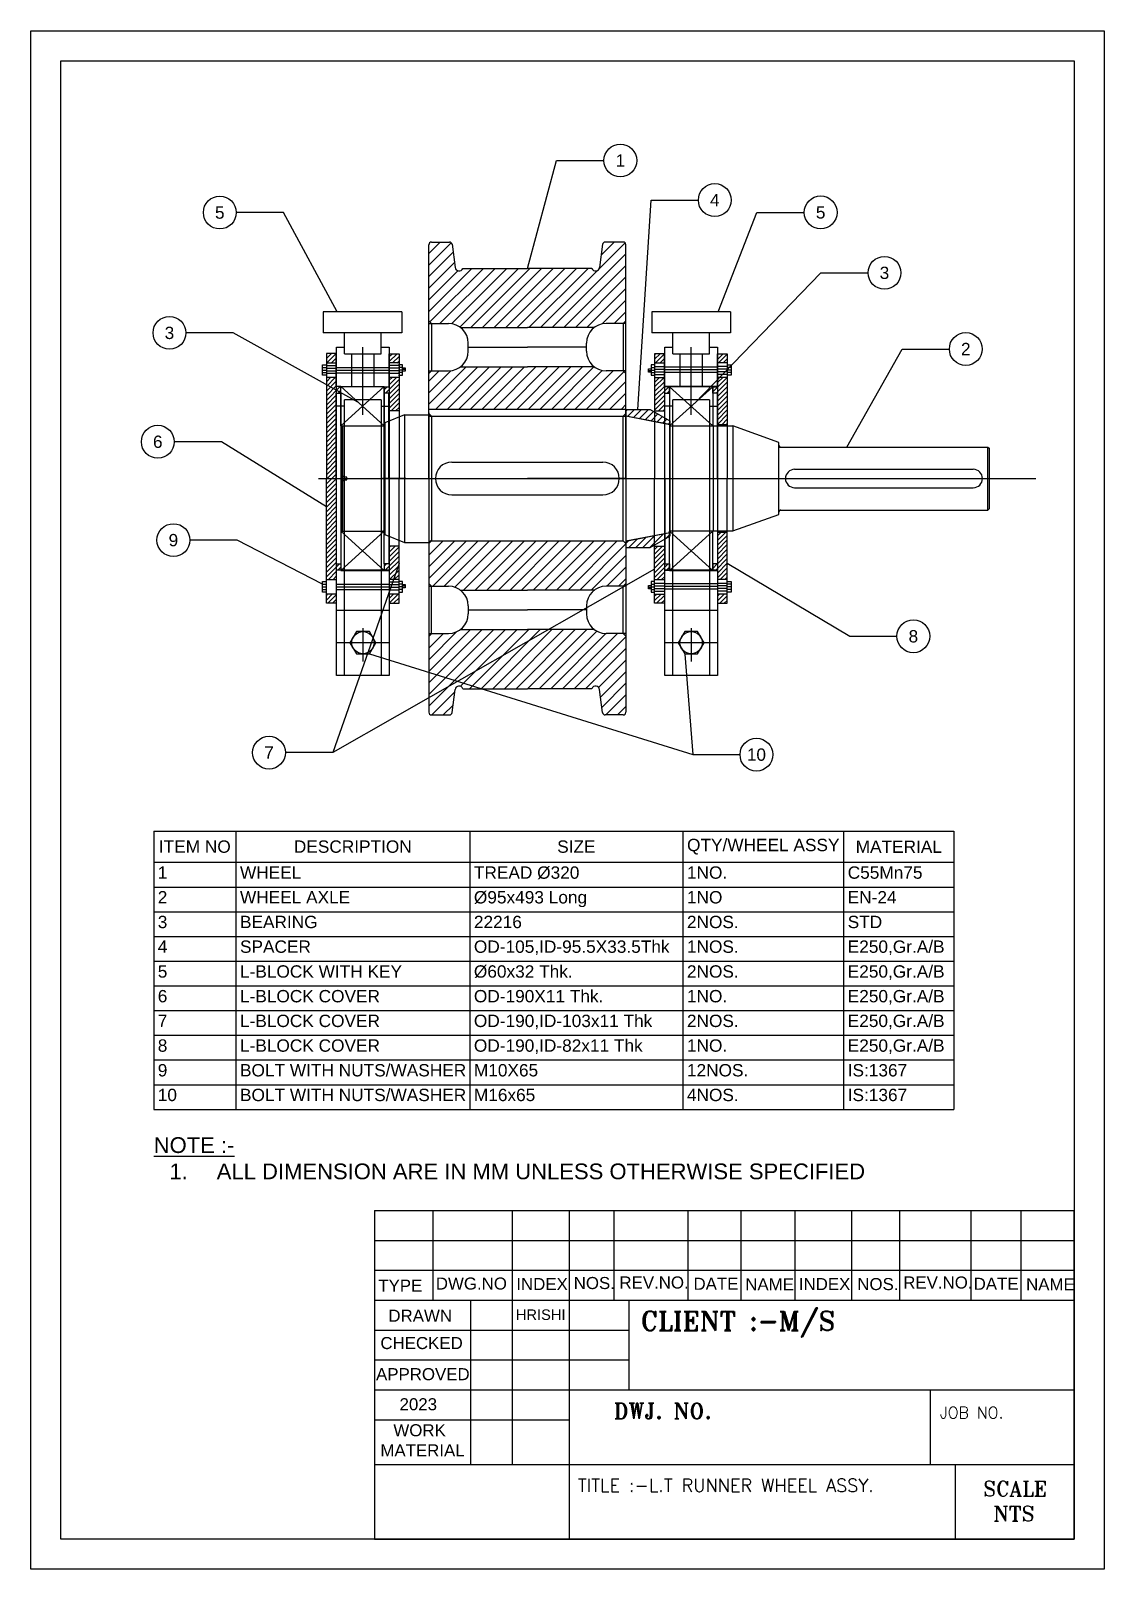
# Model space of a CAD drawing. Header units: millimetres. Extents: x 3238 to 4056, y 1170 to 2341.
import ezdxf
from ezdxf import colors
from ezdxf.entities.mleader import LeaderData, LeaderLine
from ezdxf.enums import TextEntityAlignment as Align
from ezdxf.math import Vec2, Vec3

# ---------------------------------------------------------------- set-up
doc = ezdxf.new("R2010")
doc.units = ezdxf.units.MM
doc.linetypes.add('CENTER', pattern=[2, 1.25, -0.25, 0.25, -0.25])
doc.linetypes.add('HIDDEN', pattern=[0.375, 0.25, -0.125])
doc.layers.add('center', color=7, linetype='CENTER')
doc.layers.add('hidden', color=7, linetype='HIDDEN')
doc.styles.get("Standard").update_dxf_attribs({"font": 'arial.ttf'})
pattern_1 = [(45, (1014.737, 2490.9414), (-4.419417, 4.419417), [])]

# ---------------------------------------------------------------- blocks, each defined once
blk = doc.blocks.new('_TagCircle - Imperial')
at = {"color": 0, "linetype": 'ByBlock', "lineweight": -2, "transparency": 16777216}
blk.add_circle((0, 0), 0.125, dxfattribs=at)
at = {"color": 0, "transparency": 16777216}
blk.add_attdef('TAGNUMBER', text='', height=0.09375, dxfattribs=at).set_placement((0, -0.046875), align=Align.CENTER)
blk = doc.blocks.new('*T5')
at = {"color": 0, "linetype": 'ByBlock', "lineweight": -2, "transparency": 16777216}
for p, q in [((0, 0), (609.3, 0)), ((0, 0), (0, -211.8)), ((62.5, 0), (62.5, -211.8)), ((240.6, 0), (240.6, -211.8)), ((402.9, 0), (402.9, -211.8)), ((525.3, 0), (525.3, -211.8)), ((609.3, 0), (609.3, -211.8)), ((0, -23.7), (609.3, -23.7)), ((0, -42.5), (609.3, -42.5)), ((0, -61.3), (609.3, -61.3)), ((0, -80.1), (609.3, -80.1)), ((0, -98.9), (609.3, -98.9)), ((0, -117.7), (609.3, -117.7)), ((0, -136.5), (609.3, -136.5)), ((0, -155.4), (609.3, -155.4)), ((0, -174.2), (609.3, -174.2)), ((0, -193), (609.3, -193)), ((0, -211.8), (609.3, -211.8))]:
    blk.add_line(p, q, dxfattribs=at)
at = {"color": 0, "transparency": 16777216}
for s, insert, char_height, width, attachment_point in [('ITEM NO', (31.3, -11.8), 9.4, 56.257, 5), ('DESCRIPTION', (151.6, -11.8), 9.405, 171.841, 5), ('SIZE', (321.8, -11.8), 9.4, 155.97, 5), ('QTY/WHEEL ASSY', (464.1, -11.8), 9.405, 116.123, 5), ('MATERIAL', (567.3, -11.8), 9.4, 77.789, 5), ('1', (3.1, -26.8), 9.4, 56.257, 1), ('WHEEL', (65.7, -26.8), 9.4, 171.841, 1), ('TREAD %%C320', (243.8, -26.8), 9.405, 155.97, 1), ('1NO.', (406, -26.8), 9.4, 116.123, 1), ('C55Mn75', (528.4, -26.8), 9.4, 77.789, 1), ('2', (3.1, -45.6), 9.4, 56.257, 1), ('WHEEL AXLE', (65.7, -45.6), 9.4, 171.841, 1), ('%%C95x493 Long', (243.8, -45.6), 9.405, 155.97, 1), ('1NO', (406, -45.6), 9.4, 116.123, 1), ('EN-24', (528.4, -45.6), 9.4, 77.789, 1), ('3', (3.1, -64.4), 9.4, 56.257, 1), ('BEARING', (65.7, -64.4), 9.4, 171.841, 1), ('22216', (243.8, -64.4), 9.4, 155.97, 1), ('2NOS.', (406, -64.4), 9.4, 116.123, 1), ('STD', (528.4, -64.4), 9.4, 77.789, 1), ('4', (3.1, -83.2), 9.4, 56.257, 1), ('SPACER', (65.7, -83.2), 9.4, 171.841, 1), ('OD-105,ID-95.5X33.5Thk', (243.8, -83.2), 9.405, 155.97, 1), ('1NOS.', (406, -83.2), 9.4, 116.123, 1), ('E250,Gr.A/B', (528.4, -83.2), 9.405, 77.789, 1), ('5', (3.1, -102.1), 9.4, 56.257, 1), ('L-BLOCK WITH KEY', (65.7, -102.1), 9.405, 171.841, 1), ('%%C60x32 Thk.', (243.8, -102.1), 9.405, 155.97, 1), ('2NOS.', (406, -102.1), 9.4, 116.123, 1), ('E250,Gr.A/B', (528.4, -102.1), 9.405, 77.789, 1), ('6', (3.1, -120.9), 9.4, 56.257, 1), ('L-BLOCK COVER', (65.7, -120.9), 9.405, 171.841, 1), ('OD-190X11 Thk.', (243.8, -120.9), 9.405, 155.97, 1), ('1NO.', (406, -120.9), 9.4, 116.123, 1), ('E250,Gr.A/B', (528.4, -120.9), 9.405, 77.789, 1), ('7', (3.1, -139.7), 9.4, 56.257, 1), ('L-BLOCK COVER', (65.7, -139.7), 9.405, 171.841, 1), ('OD-190,ID-103x11 Thk', (243.8, -139.7), 9.405, 155.97, 1), ('2NOS.', (406, -139.7), 9.4, 116.123, 1), ('E250,Gr.A/B', (528.4, -139.7), 9.405, 77.789, 1), ('8', (3.1, -158.5), 9.4, 56.257, 1), ('L-BLOCK COVER', (65.7, -158.5), 9.405, 171.841, 1), ('OD-190,ID-82x11 Thk', (243.8, -158.5), 9.405, 155.97, 1), ('1NO.', (406, -158.5), 9.4, 116.123, 1), ('E250,Gr.A/B', (528.4, -158.5), 9.405, 77.789, 1), ('9', (3.1, -177.3), 9.4, 56.257, 1), ('BOLT WITH NUTS/WASHER', (65.7, -177.3), 9.405, 171.841, 1), ('M10X65', (243.8, -177.3), 9.4, 155.97, 1), ('12NOS.', (406, -177.3), 9.4, 116.123, 1), ('IS:1367', (528.4, -177.3), 9.4, 77.789, 1), ('10', (3.1, -196.1), 9.4, 56.257, 1), ('BOLT WITH NUTS/WASHER', (65.7, -196.1), 9.405, 171.841, 1), ('M16x65', (243.8, -196.1), 9.4, 155.97, 1), ('4NOS.', (406, -196.1), 9.4, 116.123, 1), ('IS:1367', (528.4, -196.1), 9.4, 77.789, 1)]:
    blk.add_mtext(s, dxfattribs=dict(at, insert=insert, char_height=char_height, width=width, attachment_point=attachment_point))

msp = doc.modelspace()

# ---------------------------------------------------------------- hatches: boundary and pattern name
at = {"transparency": 33554483}
h = msp.add_hatch(dxfattribs=at)
h.set_pattern_fill('ANSI31', color=256, scale=50)
h.set_pattern_definition(pattern_1)
h.paths.add_polyline_path([(3616.5, 2160.2), (3567.3, 2160.2, -0.789101), (3561.5, 2160.8), (3559.2, 2178.5, 0.376768), (3557.2, 2180.2), (3543.5, 2180.2, 0.414214), (3541.5, 2178.2), (3541.5, 2120.2), (3543.5, 2118.2), (3556.5, 2118.2, -0.162278), (3565.5, 2115.2), (3616.5, 2115.2)])
h.paths.add_polyline_path([(3691.5, 2178.2, 0.414214), (3689.5, 2180.2), (3675.7, 2180.2, 0.376768), (3673.7, 2178.5), (3671.4, 2160.8, -0.789101), (3665.6, 2160.2), (3616.5, 2160.2), (3616.5, 2115.2), (3667.5, 2115.2, -0.162278), (3676.5, 2118.2), (3689.5, 2118.2), (3691.5, 2120.2)])
h.paths.add_polyline_path([(3691.5, 2080.2), (3689.5, 2082.2), (3676.5, 2082.2, -0.162278), (3667.5, 2085.2), (3616.5, 2085.2), (3616.5, 2053.1), (3691.5, 2053.1)])
h.paths.add_polyline_path([(3616.5, 2085.2), (3565.5, 2085.2, -0.162278), (3556.5, 2082.2), (3543.5, 2082.2), (3541.5, 2080.2), (3541.5, 2053.1), (3616.5, 2053.1)])
h = msp.add_hatch()
h.set_pattern_fill('ANSI31', color=256, scale=20)
h.set_pattern_definition([(45, (397.2726, 835.4834), (-1.767767, 1.767767), [])])
h.paths.add_polyline_path([(3471, 2095.3), (3463.5, 2095.3), (3463.5, 2088.3), (3471, 2088.3)])
h.paths.add_polyline_path([(3471, 2065.3), (3474.5, 2065.3), (3474.5, 2070.2), (3471, 2070.2), (3471, 2077.3), (3463.5, 2077.3), (3463.5, 2000.3), (3471, 2000.3)])
h.paths.add_polyline_path([(3471, 2000.3), (3463.5, 2000.3), (3463.5, 1923.3), (3471, 1923.3), (3471, 1930.4), (3474.5, 1930.4), (3474.5, 1935.3), (3471, 1935.3)])
h.paths.add_polyline_path([(3471, 1912.3), (3463.5, 1912.3), (3463.5, 1905.3), (3471, 1905.3)])
h = msp.add_hatch()
h.set_pattern_fill('ANSI31', color=256, scale=20, angle=180)
h.set_pattern_definition([(225, (6712.0104, 3165.0554), (1.767767, -1.767767), [])])
h.paths.add_polyline_path([(3511.3, 1905.2), (3518.8, 1905.2), (3518.8, 1912.2), (3511.3, 1912.2)])
h.paths.add_polyline_path([(3511, 1935.2), (3507.5, 1935.2), (3507.5, 1930.3), (3511.3, 1930.3), (3511.3, 1923.2), (3518.8, 1923.2), (3518.8, 1948.7), (3511, 1948.7)])
h.paths.add_polyline_path([(3511, 2051.7), (3518.8, 2051.7), (3518.8, 2077.2), (3511.3, 2077.2), (3511.3, 2070.1), (3507.5, 2070.1), (3507.5, 2065.2), (3511, 2065.2)])
h.paths.add_polyline_path([(3518.8, 2088.2), (3518.8, 2095.2), (3511.3, 2095.2), (3511.3, 2088.2)])
h = msp.add_hatch()
h.set_pattern_fill('ANSI31', color=256, scale=20)
h.set_pattern_definition([(45, (520.207, 835.3834), (-1.767767, 1.767767), [])])
h.paths.add_polyline_path([(3720.9, 2095.2), (3713.4, 2095.2), (3713.4, 2088.2), (3720.9, 2088.2)])
h.paths.add_polyline_path([(3721.2, 2065.2), (3724.7, 2065.2), (3724.7, 2070.1), (3720.9, 2070.1), (3720.9, 2077.2), (3713.4, 2077.2), (3713.4, 2051.7), (3721.2, 2051.7)])
h.paths.add_polyline_path([(3721.2, 1948.7), (3713.4, 1948.7), (3713.4, 1923.2), (3720.9, 1923.2), (3720.9, 1930.3), (3724.7, 1930.3), (3724.7, 1935.2), (3721.2, 1935.2)])
h.paths.add_polyline_path([(3713.4, 1912.2), (3713.4, 1905.2), (3720.9, 1905.2), (3720.9, 1912.2)])
h = msp.add_hatch()
h.set_pattern_fill('ANSI31', color=256, scale=20, angle=180)
h.set_pattern_definition([(225, (7045.105, 3165.0554), (1.767767, -1.767767), [])])
h.paths.add_polyline_path([(3768.7, 1959.2), (3761.2, 1959.2), (3761.2, 1935.2), (3757.7, 1935.2), (3757.7, 1930.3), (3761.2, 1930.3), (3761.2, 1923.2), (3768.7, 1923.2)])
h.paths.add_polyline_path([(3768.7, 1912.2), (3761.2, 1912.2), (3761.2, 1905.2), (3768.7, 1905.2)])
h.paths.add_polyline_path([(3761.2, 2041.2), (3768.7, 2041.2), (3768.7, 2077.2), (3761.2, 2077.2), (3761.2, 2070.1), (3757.7, 2070.1), (3757.7, 2065.2), (3761.2, 2065.2)])
h.paths.add_polyline_path([(3761.2, 2095.2), (3761.2, 2088.2), (3768.7, 2088.2), (3768.7, 2095.2)])
h = msp.add_hatch()
h.set_pattern_fill('ANSI31', color=256, scale=30)
h.set_pattern_definition([(45, (926.303, 1099.9543), (-2.6516504, 2.6516504), [])])
h.paths.add_polyline_path([(3725, 2041.5), (3725, 2044.2), (3710, 2052.7), (3691.5, 2052.7), (3691.5, 2048)])
h.paths.add_polyline_path([(3725, 1956.2), (3725, 1959), (3691.5, 1952.5), (3691.5, 1947.7), (3710, 1947.7)])
h = msp.add_hatch(dxfattribs=at)
h.set_pattern_fill('ANSI31', color=256, scale=50)
h.set_pattern_definition(pattern_1)
h.paths.add_polyline_path([(3616.5, 1952.7), (3543.5, 1952.7), (3541.5, 1950.7), (3541.5, 1920.2), (3543.5, 1918.2), (3556.5, 1918.2, -0.162278), (3565.5, 1915.2), (3616.5, 1915.2)])
h.paths.add_polyline_path([(3691.5, 1950.7), (3689.5, 1952.7), (3616.5, 1952.7), (3616.5, 1915.2), (3667.5, 1915.2, -0.162278), (3676.5, 1918.2), (3689.5, 1918.2), (3691.5, 1920.2)])
h = msp.add_hatch(dxfattribs=at)
h.set_pattern_fill('ANSI31', color=256, scale=50)
h.set_pattern_definition(pattern_1)
h.paths.add_polyline_path([(3565.5, 1885.2, -0.162278), (3556.5, 1882.2), (3543.5, 1882.2), (3541.5, 1880.2), (3541.5, 1822.2, 0.414214), (3543.5, 1820.2), (3557.2, 1820.2, 0.376768), (3559.2, 1822), (3561.5, 1839.6, -0.789101), (3567.3, 1840.2), (3616.5, 1840.2), (3665.6, 1840.2, -0.789101), (3671.4, 1839.6), (3673.7, 1822, 0.376768), (3675.7, 1820.2), (3689.5, 1820.2, 0.414214), (3691.5, 1822.2), (3691.5, 1880.2), (3689.5, 1882.2), (3676.5, 1882.2, -0.162278), (3667.5, 1885.2), (3616.5, 1885.2)])

# ---------------------------------------------------------------- linework, layer by layer
for p, q in [((3543.5, 2180.2), (3557.2, 2180.2)), ((3689.5, 2180.2), (3675.7, 2180.2)), ((3541.5, 2000.2), (3541.5, 2178.2)), ((3559.2, 2178.5), (3561.5, 2160.8)), ((3673.7, 2178.5), (3671.4, 2160.8)), ((3691.5, 2000.2), (3691.5, 2178.2)), ((3567.3, 2160.2), (3616.5, 2160.2)), ((3665.6, 2160.2), (3616.5, 2160.2)), ((3521, 2127.2), (3461, 2127.2)), ((3461, 2127.2), (3461, 2111.2)), ((3521, 2127.2), (3521, 2111.2)), ((3541.5, 2120.2), (3543.5, 2118.2)), ((3691.5, 2120.2), (3689.5, 2118.2)), ((3771.2, 2127.2), (3711.2, 2127.2)), ((3711.2, 2127.2), (3711.2, 2111.2)), ((3771.2, 2127.2), (3771.2, 2111.2)), ((3521, 2111.2), (3461, 2111.2)), ((3477.3, 2100.2), (3477.3, 2111.2)), ((3505.3, 2100.2), (3505.3, 2111.2)), ((3541.5, 2118.2), (3556.5, 2118.2)), ((3543.5, 2118.2), (3543.5, 2082.2)), ((3565.5, 2115.2), (3616.5, 2115.2)), ((3667.5, 2115.2), (3616.5, 2115.2)), ((3691.5, 2118.2), (3676.5, 2118.2)), ((3689.5, 2118.2), (3689.5, 2082.2)), ((3771.2, 2111.2), (3711.2, 2111.2)), ((3727.2, 2100.2), (3727.2, 2111.2)), ((3755.2, 2100.2), (3755.2, 2111.2)), ((3471.3, 1850.2), (3471.3, 2100.2)), ((3471.3, 2100.2), (3477.3, 2100.2)), ((3477.3, 2095.2), (3477.3, 2100.2)), ((3491, 2100.2), (3491, 2048.8)), ((3505.3, 2095.2), (3505.3, 2100.2)), ((3505.3, 2100.2), (3511.3, 2100.2)), ((3511.3, 2100.2), (3511.3, 1850.2)), ((3571.5, 2097.2), (3571.5, 2103.2)), ((3571.5, 2100.2), (3616.5, 2100.2)), ((3661.5, 2100.2), (3616.5, 2100.2)), ((3661.5, 2097.2), (3661.5, 2103.2)), ((3721.2, 1850.2), (3721.2, 2100.2)), ((3721.2, 2100.2), (3727.2, 2100.2)), ((3727.2, 2095.2), (3727.2, 2100.2)), ((3741, 2100.2), (3741, 2048.8)), ((3755.2, 2095.2), (3755.2, 2100.2)), ((3755.2, 2100.2), (3761.2, 2100.2)), ((3761.2, 2100.2), (3761.2, 1850.2)), ((3477.3, 2095.2), (3505.3, 2095.2)), ((3482.5, 2095.2), (3482.5, 2070.2)), ((3499.5, 2095.2), (3499.5, 2070.2)), ((3565.5, 2085.2), (3616.5, 2085.2)), ((3667.5, 2085.2), (3616.5, 2085.2)), ((3727.2, 2095.2), (3755.2, 2095.2)), ((3732.5, 2095.2), (3732.5, 2070.2)), ((3749.5, 2095.2), (3749.5, 2070.2)), ((3541.5, 2082.2), (3556.5, 2082.2)), ((3541.5, 2080.2), (3543.5, 2082.2)), ((3691.5, 2082.2), (3676.5, 2082.2)), ((3691.5, 2080.2), (3689.5, 2082.2)), ((3474.5, 2070.2), (3507.5, 2070.2)), ((3474.5, 2040.2), (3474.5, 2070.2)), ((3474.5, 2070.2), (3507.5, 2040.2)), ((3474.5, 2040.2), (3507.5, 2070.2)), ((3474.5, 2065.3), (3474.5, 1935.3)), ((3507.5, 2070.2), (3507.5, 2040.2)), ((3757.7, 2070.1), (3724.7, 2070.1)), ((3724.7, 2070.1), (3724.7, 2040.2)), ((3724.7, 2040.2), (3757.7, 2070.1)), ((3724.7, 2070.1), (3757.7, 2040.2)), ((3757.7, 2070.1), (3757.7, 2040.2)), ((3477.3, 2055.2), (3471.3, 2055.2)), ((3505.3, 2060.2), (3477.3, 2060.2)), ((3477.3, 1850.2), (3477.3, 2060.2)), ((3505.3, 2060.2), (3505.3, 1850.2)), ((3505.3, 2055.2), (3511.3, 2055.2)), ((3541.5, 2053.1), (3691.5, 2053.1)), ((3727.2, 2055.2), (3721.2, 2055.2)), ((3755.2, 2060.2), (3727.2, 2060.2)), ((3727.2, 1850.2), (3727.2, 2060.2)), ((3755.2, 2060.2), (3755.2, 1850.2)), ((3755.2, 2055.2), (3761.2, 2055.2)), ((3474.5, 2040.2), (3508, 2040.2)), ((3523, 2048.8), (3541.5, 2048.8)), ((3541.5, 2049.7), (3543.5, 2047.7)), ((3543.5, 2047.7), (3689.5, 2047.7)), ((3543.5, 2047.7), (3543.5, 1952.7)), ((3689.5, 2047.7), (3691.5, 2049.7)), ((3689.5, 1952.7), (3689.5, 2047.7)), ((3808, 2024.2), (3967, 2024.2)), ((3559, 2012.7), (3674, 2012.7)), ((3820, 2007.2), (3956, 2007.2)), ((3541.5, 2000.2), (3616.5, 2000.2)), ((3541.5, 2000.2), (3691.5, 2000.2)), ((3541.5, 2000.2), (3541.5, 1822.2)), ((3691.5, 2000.2), (3616.5, 2000.2)), ((3691.5, 2000.2), (3691.5, 1822.2)), ((3820, 1993.2), (3956, 1993.2)), ((3559, 1987.7), (3674, 1987.7)), ((3808, 1976.2), (3967, 1976.2)), ((3474.5, 1960.2), (3508, 1960.2)), ((3474.5, 1930.2), (3507.5, 1960.2)), ((3474.5, 1960.2), (3507.5, 1930.2)), ((3724.7, 1930.3), (3724.7, 1960.2)), ((3757.7, 1930.3), (3724.7, 1960.2)), ((3724.7, 1930.3), (3757.7, 1960.2)), ((3757.7, 1930.3), (3757.7, 1960.2)), ((3758, 1960.3), (3773, 1960.3)), ((3523, 1951.6), (3541.5, 1951.6)), ((3541.5, 1950.7), (3543.5, 1952.7)), ((3543.5, 1952.7), (3689.5, 1952.7)), ((3689.5, 1952.7), (3691.5, 1950.7)), ((3511.3, 1930.5), (3471.3, 1930.5)), ((3474.5, 1930.2), (3507.5, 1930.2)), ((3761.2, 1930.5), (3721.2, 1930.5)), ((3724.7, 1930.3), (3757.7, 1930.3)), ((3541.5, 1920.2), (3543.5, 1918.2)), ((3541.5, 1918.2), (3556.5, 1918.2)), ((3543.5, 1882.2), (3543.5, 1918.2)), ((3565.5, 1915.2), (3616.5, 1915.2)), ((3667.5, 1915.2), (3616.5, 1915.2)), ((3691.5, 1918.2), (3676.5, 1918.2)), ((3691.5, 1920.2), (3689.5, 1918.2)), ((3689.5, 1882.2), (3689.5, 1918.2)), ((3511.3, 1899.8), (3471.3, 1899.8)), ((3571.5, 1903.2), (3571.5, 1897.2)), ((3571.5, 1900.2), (3616.5, 1900.2)), ((3661.5, 1900.2), (3616.5, 1900.2)), ((3661.5, 1903.2), (3661.5, 1897.2)), ((3761.2, 1899.8), (3721.2, 1899.8)), ((3511.3, 1875.2), (3471.3, 1875.2)), ((3541.5, 1882.2), (3556.5, 1882.2)), ((3541.5, 1880.2), (3543.5, 1882.2)), ((3565.5, 1885.2), (3616.5, 1885.2)), ((3667.5, 1885.2), (3616.5, 1885.2)), ((3691.5, 1882.2), (3676.5, 1882.2)), ((3691.5, 1880.2), (3689.5, 1882.2)), ((3761.2, 1875.2), (3721.2, 1875.2)), ((3511.3, 1850.2), (3471.3, 1850.2)), ((3559.2, 1822), (3561.5, 1839.6)), ((3567.3, 1840.2), (3616.5, 1840.2)), ((3665.6, 1840.2), (3616.5, 1840.2)), ((3673.7, 1822), (3671.4, 1839.6)), ((3761.2, 1850.2), (3721.2, 1850.2)), ((3543.5, 1820.2), (3557.2, 1820.2)), ((3689.5, 1820.2), (3675.7, 1820.2))]:
    msp.add_line(p, q, dxfattribs=at)
for p, q in [((3460.5, 2078.8), (3460.5, 2086.8)), ((3460.5, 2086.8), (3463.5, 2086.8)), ((3471, 2095.3), (3463.5, 2095.3)), ((3463.5, 2095.3), (3463.5, 2000.3)), ((3463.5, 2088.3), (3471, 2088.3)), ((3463.5, 2086.3), (3471, 2086.3)), ((3471, 2070.2), (3471, 2095.3)), ((3511.3, 2070.1), (3511.3, 2095.2)), ((3511.3, 2095.2), (3518.8, 2095.2)), ((3518.8, 2088.2), (3511.3, 2088.2)), ((3518.8, 2086.2), (3511.3, 2086.2)), ((3521.5, 2086.8), (3518.5, 2086.8)), ((3518.8, 2095.2), (3518.8, 2000.2)), ((3521.5, 2078.8), (3521.5, 2086.8)), ((3713.4, 2086.8), (3710.7, 2086.8)), ((3710.7, 2086.8), (3710.7, 2078.8)), ((3720.9, 2095.2), (3713.4, 2095.2)), ((3713.4, 2095.2), (3713.4, 2000.2)), ((3713.4, 2088.2), (3720.9, 2088.2)), ((3713.4, 2085.5), (3720.9, 2085.5)), ((3720.9, 2070.1), (3720.9, 2095.2)), ((3761.2, 2085), (3721.2, 2085)), ((3761.2, 2070.1), (3761.2, 2095.2)), ((3761.2, 2095.2), (3768.7, 2095.2)), ((3768.7, 2088.2), (3761.2, 2088.2)), ((3768.7, 2085.4), (3761.2, 2085.4)), ((3768.7, 2095.2), (3768.7, 2000.2)), ((3768.7, 2086.8), (3771.7, 2086.8)), ((3771.7, 2086.8), (3771.7, 2078.8)), ((3460.5, 2084.8), (3463.5, 2084.8)), ((3460.5, 2082.8), (3463.5, 2082.8)), ((3460.5, 2080.8), (3463.5, 2080.8)), ((3463.5, 2078.8), (3460.5, 2078.8)), ((3463.5, 2084.3), (3471, 2084.3)), ((3463.5, 2082.3), (3471, 2082.3)), ((3463.5, 2080.3), (3471, 2080.3)), ((3463.5, 2077.3), (3471, 2077.3)), ((3471, 2084.7), (3511.3, 2084.7)), ((3471, 2082.7), (3511.3, 2082.7)), ((3471, 2080.7), (3511.3, 2080.7)), ((3518.8, 2084.2), (3511.3, 2084.2)), ((3518.8, 2082.2), (3511.3, 2082.2)), ((3518.8, 2080.2), (3511.3, 2080.2)), ((3518.8, 2077.2), (3511.3, 2077.2)), ((3521.5, 2084.8), (3518.5, 2084.8)), ((3521.5, 2082.8), (3518.5, 2082.8)), ((3521.5, 2080.8), (3518.5, 2080.8)), ((3518.5, 2078.8), (3521.5, 2078.8)), ((3521.5, 2084.4), (3523.5, 2084.4)), ((3521.5, 2083.4), (3523.5, 2083.4)), ((3523.5, 2081.9), (3521.5, 2081.9)), ((3523.5, 2084.4), (3523.5, 2081.9)), ((3708.7, 2081.3), (3708.7, 2083.8)), ((3708.7, 2083.8), (3710.7, 2083.8)), ((3710.7, 2082.3), (3708.7, 2082.3)), ((3710.7, 2081.3), (3708.7, 2081.3)), ((3710.7, 2084.8), (3713.4, 2084.8)), ((3710.7, 2082.8), (3713.4, 2082.8)), ((3710.7, 2080.8), (3713.4, 2080.8)), ((3710.7, 2078.8), (3713.4, 2078.8)), ((3713.4, 2083.5), (3720.9, 2083.5)), ((3713.4, 2081.5), (3720.9, 2081.5)), ((3713.4, 2079.5), (3720.9, 2079.5)), ((3713.4, 2077.2), (3720.9, 2077.2)), ((3761.2, 2083), (3721.2, 2083)), ((3761.2, 2081), (3721.2, 2081)), ((3768.7, 2083.4), (3761.2, 2083.4)), ((3768.7, 2081.4), (3761.2, 2081.4)), ((3768.7, 2079.4), (3761.2, 2079.4)), ((3768.7, 2077.2), (3761.2, 2077.2)), ((3771.7, 2084.8), (3768.7, 2084.8)), ((3771.7, 2082.8), (3768.7, 2082.8)), ((3771.7, 2080.8), (3768.7, 2080.8)), ((3771.7, 2078.8), (3768.7, 2078.8)), ((3474.5, 2070.2), (3471, 2070.2)), ((3471, 2000.3), (3471, 2065.3)), ((3471, 2065.3), (3474.5, 2065.3)), ((3474.5, 2065.3), (3474.5, 2070.2)), ((3507.5, 2065.2), (3507.5, 2070.1)), ((3507.5, 2070.1), (3511.3, 2070.1)), ((3511, 2065.2), (3507.5, 2065.2)), ((3507.5, 1935.2), (3507.5, 2065.2)), ((3511, 2000.2), (3511, 2065.2)), ((3724.7, 2070.1), (3720.9, 2070.1)), ((3721.2, 2000.2), (3721.2, 2065.2)), ((3721.2, 2065.2), (3724.7, 2065.2)), ((3724.7, 2065.2), (3724.7, 2070.1)), ((3757.7, 2065.2), (3757.7, 2070.1)), ((3757.7, 2070.1), (3761.2, 2070.1)), ((3761.2, 2065.2), (3757.7, 2065.2)), ((3761.2, 2000.2), (3761.2, 2065.2)), ((3518.8, 2051.7), (3511, 2051.7)), ((3691.5, 2052.7), (3710, 2052.7)), ((3710, 2052.7), (3725, 2044.2)), ((3713.4, 2051.7), (3721.2, 2051.7)), ((3691.5, 2048), (3725, 2041.5)), ((3725, 2044.2), (3725, 1956.2)), ((3768.7, 2041.2), (3761.2, 2041.2)), ((3463.5, 1905.3), (3463.5, 2000.3)), ((3468.3, 2000.2), (4003.7, 2000.2)), ((3471, 2000.3), (3471, 1935.3)), ((3511, 2000.2), (3511, 1935.2)), ((3518.8, 1905.2), (3518.8, 2000.2)), ((3691.5, 2000.2), (3725, 2000.2)), ((3713.4, 1905.2), (3713.4, 2000.2)), ((3721.2, 2000.2), (3721.2, 1935.2)), ((3761.2, 2000.2), (3761.2, 1935.2)), ((3768.7, 1905.2), (3768.7, 2000.2)), ((3691.5, 1952.5), (3725, 1959)), ((3710, 1947.7), (3725, 1956.2)), ((3768.7, 1959.2), (3761.2, 1959.2)), ((3518.8, 1948.7), (3511, 1948.7)), ((3691.5, 1947.7), (3710, 1947.7)), ((3713.4, 1948.7), (3721.2, 1948.7)), ((3471, 1935.3), (3474.5, 1935.3)), ((3474.5, 1935.3), (3474.5, 1930.4)), ((3511, 1935.2), (3507.5, 1935.2)), ((3507.5, 1935.2), (3507.5, 1930.3)), ((3721.2, 1935.2), (3724.7, 1935.2)), ((3724.7, 1935.2), (3724.7, 1930.3)), ((3761.2, 1935.2), (3757.7, 1935.2)), ((3757.7, 1935.2), (3757.7, 1930.3)), ((3460.5, 1913.8), (3460.5, 1921.8)), ((3460.5, 1921.8), (3463.5, 1921.8)), ((3463.5, 1923.3), (3471, 1923.3)), ((3474.5, 1930.4), (3471, 1930.4)), ((3471, 1930.4), (3471, 1905.3)), ((3507.5, 1930.3), (3511.3, 1930.3)), ((3511.3, 1930.3), (3511.3, 1905.2)), ((3518.8, 1923.2), (3511.3, 1923.2)), ((3518.8, 1921.2), (3511.3, 1921.2)), ((3521.5, 1921.8), (3518.5, 1921.8)), ((3521.5, 1913.8), (3521.5, 1921.8)), ((3713.4, 1921.8), (3710.7, 1921.8)), ((3710.7, 1921.8), (3710.7, 1913.8)), ((3713.4, 1923.2), (3720.9, 1923.2)), ((3724.7, 1930.3), (3720.9, 1930.3)), ((3720.9, 1930.3), (3720.9, 1905.2)), ((3757.7, 1930.3), (3761.2, 1930.3)), ((3761.2, 1930.3), (3761.2, 1905.2)), ((3768.7, 1923.2), (3761.2, 1923.2)), ((3768.7, 1921.8), (3771.7, 1921.8)), ((3771.7, 1921.8), (3771.7, 1913.8)), ((3460.5, 1919.8), (3463.5, 1919.8)), ((3460.5, 1917.8), (3463.5, 1917.8)), ((3460.5, 1915.8), (3463.5, 1915.8)), ((3463.5, 1913.8), (3460.5, 1913.8)), ((3463.5, 1912.3), (3471, 1912.3)), ((3471, 1919.7), (3511.3, 1919.7)), ((3471, 1917.7), (3511.3, 1917.7)), ((3471, 1915.7), (3511.3, 1915.7)), ((3518.8, 1919.2), (3511.3, 1919.2)), ((3518.8, 1917.2), (3511.3, 1917.2)), ((3518.8, 1915.2), (3511.3, 1915.2)), ((3518.8, 1912.2), (3511.3, 1912.2)), ((3521.5, 1919.8), (3518.5, 1919.8)), ((3521.5, 1917.8), (3518.5, 1917.8)), ((3521.5, 1915.8), (3518.5, 1915.8)), ((3518.5, 1913.8), (3521.5, 1913.8)), ((3521.5, 1919.4), (3523.5, 1919.4)), ((3521.5, 1918.4), (3523.5, 1918.4)), ((3523.5, 1916.9), (3521.5, 1916.9)), ((3523.5, 1919.4), (3523.5, 1916.9)), ((3708.7, 1916.3), (3708.7, 1918.8)), ((3708.7, 1918.8), (3710.7, 1918.8)), ((3710.7, 1917.3), (3708.7, 1917.3)), ((3710.7, 1916.3), (3708.7, 1916.3)), ((3710.7, 1919.8), (3713.4, 1919.8)), ((3710.7, 1917.8), (3713.4, 1917.8)), ((3710.7, 1915.8), (3713.4, 1915.8)), ((3710.7, 1913.8), (3713.4, 1913.8)), ((3713.4, 1920.5), (3720.9, 1920.5)), ((3713.4, 1918.5), (3720.9, 1918.5)), ((3713.4, 1916.5), (3720.9, 1916.5)), ((3713.4, 1914.5), (3720.9, 1914.5)), ((3713.4, 1912.2), (3720.9, 1912.2)), ((3761.2, 1920), (3721.2, 1920)), ((3761.2, 1918), (3721.2, 1918)), ((3761.2, 1916), (3721.2, 1916)), ((3768.7, 1920.4), (3761.2, 1920.4)), ((3768.7, 1918.4), (3761.2, 1918.4)), ((3768.7, 1916.4), (3761.2, 1916.4)), ((3768.7, 1914.4), (3761.2, 1914.4)), ((3768.7, 1912.2), (3761.2, 1912.2)), ((3771.7, 1919.8), (3768.7, 1919.8)), ((3771.7, 1917.8), (3768.7, 1917.8)), ((3771.7, 1915.8), (3768.7, 1915.8)), ((3771.7, 1913.8), (3768.7, 1913.8)), ((3471, 1905.3), (3463.5, 1905.3)), ((3511.3, 1905.2), (3518.8, 1905.2)), ((3720.9, 1905.2), (3713.4, 1905.2)), ((3761.2, 1905.2), (3768.7, 1905.2)), ((3491.3, 1886.2), (3491.3, 1861)), ((3741.2, 1886.2), (3741.2, 1861)), ((3500.2, 1443), (4032.9, 1443)), ((3500.2, 1443), (3500.2, 1192.6)), ((3544.6, 1443), (3544.6, 1374.7)), ((3604.9, 1443), (3604.9, 1374.7)), ((3648.2, 1443), (3648.2, 1192.6)), ((3682.3, 1443), (3682.3, 1374.7)), ((3738.7, 1443), (3738.7, 1374.7)), ((3779, 1443), (3779, 1374.7)), ((3820.2, 1443), (3820.2, 1374.7)), ((3863.2, 1443), (3863.2, 1374.7)), ((3899.8, 1443), (3899.8, 1374.7)), ((3954.2, 1443), (3954.2, 1374.7)), ((3992.3, 1443), (3992.3, 1374.7)), ((4032.9, 1192.6), (4032.9, 1443)), ((3500.2, 1420.2), (4032.9, 1420.2)), ((3500.2, 1397.5), (4032.9, 1397.5)), ((3500.2, 1374.7), (4032.9, 1374.7)), ((3573.3, 1374.7), (3573.3, 1249.5)), ((3604.9, 1374.7), (3604.9, 1249.5)), ((3693.7, 1374.7), (3693.7, 1306.4)), ((3500.2, 1351.9), (3693.7, 1351.9)), ((3500.2, 1329.2), (3693.7, 1329.2)), ((3500.2, 1306.4), (3693.7, 1306.4)), ((3693.7, 1306.4), (4032.9, 1306.4)), ((3923.1, 1306.4), (3923.1, 1249.5)), ((3500.2, 1283.6), (3648.2, 1283.6)), ((3500.2, 1249.5), (4032.9, 1249.5)), ((3942.1, 1249.5), (3942.1, 1192.6)), ((3500.2, 1192.6), (4032.9, 1192.6))]:
    msp.add_line(p, q)
at = {"transparency": 33554687}
msp.add_line((3691.5, 2052.7), (3691.5, 1947.7), dxfattribs=at)
for points in [[(3238.4, 2341.1), (4055.7, 2341.1), (4055.7, 1169.8), (3238.4, 1169.8)], [(3261.2, 2318.3), (4032.9, 2318.3), (4032.9, 1192.6), (3261.2, 1192.6)], [(3486.4, 1883.7), (3481.4, 1875.2), (3486.4, 1866.7), (3496.2, 1866.7), (3501.1, 1875.2), (3496.2, 1883.7)], [(3736.3, 1883.7), (3731.4, 1875.2), (3736.3, 1866.7), (3746.1, 1866.7), (3751, 1875.2), (3746.1, 1883.7)]]:
    msp.add_lwpolyline(points, close=True)
at = {"transparency": 33554483}
for points in [[(3541.5, 2050.2), (3541.5, 2000.2), (3541.5, 1950.2), (3541.4, 1950.2)], [(3541.5, 2050.2), (3541.5, 2050.2)], [(3523, 2048.8), (3508, 2042.7)], [(3508, 2042.7), (3508, 2000.2), (3508, 1957.7)], [(3523, 2048.8), (3523, 2000.2), (3523, 1951.6)], [(3541.5, 2047.7), (3691.5, 2047.7), (3691.5, 2047.7)], [(3691.5, 2047.7), (3691.5, 2000.2), (3691.5, 1952.7)], [(3691.5, 2047.7), (3691.5, 2047.7)], [(3724.7, 2040.2), (3758, 2040.2), (3758, 2000.2), (3758, 1960.2), (3725, 1960.2)], [(3758, 2040.2), (3773, 2040.2), (3773, 2000.2), (3773, 1960.3), (3808, 1972.7)], [(3808, 2027.7), (3808, 2027.7), (3773, 2040.2)], [(3808, 1972.7), (3808, 2027.7)], [(3967, 1976.2), (3967, 1976.2), (3967, 2000.2), (3967, 2024.2)], [(3968, 2023.2), (3968, 1977.2)], [(3475, 2003.2), (3477, 2001.2), (3477, 1999.2), (3475, 1997.2)], [(3477, 1999.2), (3479, 1999.2), (3479, 2001.2), (3477, 2001.2)], [(3508, 1957.7), (3523, 1951.6)]]:
    msp.add_lwpolyline(points, dxfattribs=at)
msp.add_lwpolyline([(3475, 1961.2), (3476, 1960.2), (3476, 2000.2), (3476, 2040.2), (3475, 2039.2)], close=True, dxfattribs=at)
for points in [[(3691.5, 1952.7), (3725, 1959.2), (3725, 2000.2), (3725, 2041.2), (3691.5, 2047.7)], [(3967, 2024.2), (3967, 2024.2), (3968, 2023.2)], [(3968, 1977.2), (3967, 1976.2)]]:
    msp.add_lwpolyline(points)
for centre in [(3491.3, 1875.2), (3741.2, 1875.2)]:
    msp.add_circle(centre, 8.5)
for centre, radius, start, end in [((3543.5, 2178.2), 2, 90, 180), ((3557.2, 2178.2), 2, 7.4207, 90), ((3675.7, 2178.2), 2, 90, 172.5793), ((3689.5, 2178.2), 2, 0, 90), ((3564.5, 2161.2), 3, 187.4207, 340.5288), ((3668.5, 2161.2), 3, 199.4712, 352.5793), ((3556.5, 2103.2), 15, 0, 90), ((3676.5, 2103.2), 15, 90, 180), ((3556.5, 2097.2), 15, 270, 0), ((3676.5, 2097.2), 15, 180, 270), ((3506.5, 2041.7), 1.5, 270, 0), ((3543, 2049.2), 1.5, 180, 270), ((3726.5, 2041.7), 1.5, 180, 270), ((3809.5, 2025.7), 1.5, 180, 270), ((3559, 2000.2), 12.5, 90, 270), ((3674, 2000.2), 12.5, 270, 90), ((3820, 2000.2), 7, 90, 270), ((3956, 2000.2), 7, 270, 90), ((3809.5, 1974.7), 1.5, 90, 180), ((3506.5, 1958.7), 1.5, 0, 90), ((3726.5, 1958.7), 1.5, 90, 180), ((3543, 1951.2), 1.5, 90, 180), ((3556.5, 1903.2), 15, 0, 90), ((3676.5, 1903.2), 15, 90, 180), ((3556.5, 1897.2), 15, 270, 0), ((3676.5, 1897.2), 15, 180, 270), ((3564.5, 1839.2), 3, 19.4712, 172.5793), ((3668.5, 1839.2), 3, 7.4207, 160.5288), ((3543.5, 1822.2), 2, 180, 270), ((3557.2, 1822.2), 2, 270, 352.5793), ((3675.7, 1822.2), 2, 187.4207, 270), ((3689.5, 1822.2), 2, 270, 0)]:
    msp.add_arc(centre, radius, start, end, dxfattribs=at)
at = {"layer": 'center'}
msp.add_line((3457.6, 2000.3), (3476.2, 2000.3), dxfattribs=at)
at = {"layer": 'center', "ltscale": 20}
msp.add_line((3523.9, 2000.2), (3506.3, 2000.2), dxfattribs=at)
at = {"layer": 'hidden', "transparency": 33554483}
msp.add_line((3761.2, 2070.2), (3721.2, 2070.2), dxfattribs=at)

# ---------------------------------------------------------------- block references
msp.add_blockref('*T5', (3332, 1731.7))

# ---------------------------------------------------------------- texts
at = {"attachment_point": 1}
for s, width, gutter_width, heights, insert, char_height in [('{\\LNOTE :-}\\P\\pxi-3,l4,t4;1.^IALL DIMENSION ARE IN MM UNLESS OTHERWISE SPECIFIED', 700.905, 93.4, [0], (3332, 1498.7), 12), ('TYPE', 697.773, 1.15, [0], (3503, 1390.3), 9.18), ('DWG.NO', 697.773, 1.15, [9.5], (3546.8, 1391.9), 9.18), ('INDEX', 697.773, 1.15, [0], (3608.1, 1391.5), 9.18), ('NOS.', 697.773, 1.15, [0], (3651.8, 1392.3), 9.18), ('REV.NO.', 697.773, 1.15, [0], (3686.6, 1392.7), 9.18), ('DATE', 697.773, 1.15, [0], (3743, 1391.7), 9.18), ('NAME', 697.773, 1.15, [0], (3782.4, 1391.3), 9.18), ('INDEX', 697.773, 1.15, [0], (3823.2, 1391.5), 9.18), ('NOS.', 697.773, 1.15, [0], (3867.7, 1391.5), 9.18), ('REV.NO.', 697.773, 1.15, [0], (3902.7, 1392.7), 9.18), ('DATE', 697.773, 1.15, [0], (3956.3, 1391.7), 9.18), ('NAME', 697.773, 1.15, [0], (3996.2, 1391.3), 9.18), ('DRAWN', 697.773, 1.15, [0], (3510.7, 1367.4), 9.18), ('HRISHI', 697.773, 1.15, [0], (3607.7, 1367.6), 8), ('CHECKED', 697.773, 1.15, [0], (3504.6, 1346.6), 9.18), ('APPROVED', 697.773, 1.15, [0], (3501.3, 1322.9), 9.18), ('2023', 697.773, 1.15, [0], (3519.2, 1300), 9.18), ('WORK', 697.773, 1.15, [0], (3514.5, 1280.2), 9.18), ('MATERIAL', 697.773, 1.15, [0], (3504.6, 1264.9), 9.18)]:
    msp.add_mtext_dynamic_manual_height_columns(s, width=width, gutter_width=gutter_width, heights=heights, dxfattribs=dict(at, insert=insert, char_height=char_height))
at = {"color": 6, "char_height": 0.304, "attachment_point": 1}
for insert in [(3573.3, 1374.7), (3573.3, 1374.4)]:
    msp.add_mtext_dynamic_manual_height_columns('{\\C256;\\c16777215;05/05}', width=31.602, gutter_width=1.52, heights=[0], dxfattribs=dict(at, insert=insert))
at = {"lineweight": 13, "attachment_point": 1}
for s, width, gutter_width, insert, char_height in [('{\\Fromant|c0;CLIENT :-M/S}', 1107.577, 1.82, (3702.8, 1366.1), 14.571), ('{\\Fromant|c0;DWJ. NO.}', 907.105, 1.49, (3682.2, 1296.2), 11.934)]:
    msp.add_mtext_dynamic_manual_height_columns(s, width=width, gutter_width=gutter_width, heights=[0], dxfattribs=dict(at, insert=insert, char_height=char_height))
at = {"lineweight": 15, "attachment_point": 1}
for s, width, gutter_width, heights, insert, char_height in [('{\\Fromant|c0;JOB NO.}', 664.546, 1.09, [0], (3930.6, 1293.4), 8.743), ('{\\Fromant|c0;TITLE :-L.T RUNNER WHEEL ASSY.}', 1001.692, 1.65, [13.4], (3654.9, 1238.6), 9.866), ('{\\Fromant|c0;SCALE\\P NTS}', 863.91, 1.42, [0], (3963.5, 1236.8), 11.366)]:
    msp.add_mtext_dynamic_manual_height_columns(s, width=width, gutter_width=gutter_width, heights=heights, dxfattribs=dict(at, insert=insert, char_height=char_height))

# ---------------------------------------------------------------- leaders
ml = msp.add_multileader_block('Standard')
ml.set_content('_TagCircle - Imperial', color=256, scale=100)
ml.set_attribute('TAGNUMBER', '1', width=0)
ml.set_leader_properties()
ml.build(insert=Vec2(0, 0))
ml.multileader.update_dxf_attribs({"dogleg_length": 0.36, "arrow_head_size": 0, "scale": 100})
ctx = ml.context
ctx.base_point, ctx.scale, ctx.char_height, ctx.arrow_head_size, ctx.landing_gap_size, ctx.plane_origin = Vec3(3674.8, 2242.3), 100, 18, 0, 9, Vec3(3616.5, 2160.2)
notes = []
notes.append((ctx, [(0, (1, 1, 0), (3638.8, 2242.3), (1, 0), 36, [(0, [(3616.5, 2160.2)], 0, [])])]))
ctx.block.insert = Vec3(3687.3, 2242.3)
ml = msp.add_multileader_block('Standard')
ml.set_content('_TagCircle - Imperial', color=256, scale=100)
ml.set_attribute('TAGNUMBER', '5', width=0)
ml.set_leader_properties()
ml.build(insert=Vec2(0, 0))
ml.multileader.update_dxf_attribs({"dogleg_length": 0.36, "arrow_head_size": 0, "scale": 100})
ctx = ml.context
ctx.base_point, ctx.scale, ctx.char_height, ctx.arrow_head_size, ctx.landing_gap_size, ctx.plane_origin = Vec3(3369.8, 2202.7), 100, 18, 0, 9, Vec3(3471.8, 2127.2)
notes.append((ctx, [(0, (1, 1, 0), (3430.8, 2202.7), (-1, 0), 36, [(0, [(3471.8, 2127.2)], 0, [])])]))
ctx.block.insert = Vec3(3382.3, 2202.7)
ml = msp.add_multileader_block('Standard')
ml.set_content('_TagCircle - Imperial', color=256, scale=100)
ml.set_attribute('TAGNUMBER', '4', width=0)
ml.set_leader_properties()
ml.build(insert=Vec2(0, 0))
ml.multileader.update_dxf_attribs({"dogleg_length": 0.36, "arrow_head_size": 0, "scale": 100})
ctx = ml.context
ctx.base_point, ctx.scale, ctx.char_height, ctx.arrow_head_size, ctx.landing_gap_size, ctx.plane_origin = Vec3(3746.7, 2212.2), 100, 18, 0, 9, Vec3(3700.7, 2052.7)
notes.append((ctx, [(0, (1, 1, 0), (3710.7, 2212.2), (1, 0), 36, [(0, [(3700.7, 2052.7)], 0, [])])]))
ctx.block.insert = Vec3(3759.2, 2212.2)
ml = msp.add_multileader_block('Standard')
ml.set_content('_TagCircle - Imperial', color=256, scale=100)
ml.set_attribute('TAGNUMBER', '5', width=0)
ml.set_leader_properties()
ml.build(insert=Vec2(0, 0))
ml.multileader.update_dxf_attribs({"dogleg_length": 0.36, "arrow_head_size": 0, "scale": 100})
ctx = ml.context
ctx.base_point, ctx.scale, ctx.char_height, ctx.arrow_head_size, ctx.landing_gap_size, ctx.plane_origin = Vec3(3827.3, 2202.8), 100, 18, 0, 9, Vec3(3761.8, 2127.2)
notes.append((ctx, [(0, (1, 1, 0), (3791.3, 2202.8), (1, 0), 36, [(0, [(3761.8, 2127.2)], 0, [])])]))
ctx.block.insert = Vec3(3839.8, 2202.8)
ml = msp.add_multileader_block('Standard')
ml.set_content('_TagCircle - Imperial', color=256, scale=100)
ml.set_attribute('TAGNUMBER', '3', width=0)
ml.set_leader_properties()
ml.build(insert=Vec2(0, 0))
ml.multileader.update_dxf_attribs({"dogleg_length": 0.36, "arrow_head_size": 0, "scale": 100})
ctx = ml.context
ctx.base_point, ctx.scale, ctx.char_height, ctx.arrow_head_size, ctx.landing_gap_size, ctx.plane_origin = Vec3(3875.9, 2156.8), 100, 18, 0, 9, Vec3(3743.7, 2057.4)
notes.append((ctx, [(0, (1, 1, 0), (3839.9, 2156.8), (1, 0), 36, [(0, [(3743.7, 2057.4)], 0, [])])]))
ctx.block.insert = Vec3(3888.4, 2156.8)
ml = msp.add_multileader_block('Standard')
ml.set_content('_TagCircle - Imperial', color=256, scale=100)
ml.set_attribute('TAGNUMBER', '3', width=0)
ml.set_leader_properties()
ml.build(insert=Vec2(0, 0))
ml.multileader.update_dxf_attribs({"dogleg_length": 0.36, "arrow_head_size": 0, "scale": 100})
ctx = ml.context
ctx.base_point, ctx.scale, ctx.char_height, ctx.arrow_head_size, ctx.landing_gap_size, ctx.plane_origin = Vec3(3331.5, 2111.1), 100, 18, 0, 9, Vec3(3487.5, 2058.4)
notes.append((ctx, [(0, (1, 1, 0), (3392.5, 2111.1), (-1, 0), 36, [(0, [(3487.5, 2058.4)], 0, [])])]))
ctx.block.insert = Vec3(3344, 2111.1)
ml = msp.add_multileader_block('Standard')
ml.set_content('_TagCircle - Imperial', color=256, scale=100)
ml.set_attribute('TAGNUMBER', '2', width=0)
ml.set_leader_properties()
ml.build(insert=Vec2(0, 0))
ml.multileader.update_dxf_attribs({"dogleg_length": 0.36, "arrow_head_size": 0, "scale": 100})
ctx = ml.context
ctx.base_point, ctx.scale, ctx.char_height, ctx.arrow_head_size, ctx.landing_gap_size, ctx.plane_origin = Vec3(3937.8, 2098.8), 100, 18, 0, 9, Vec3(3859.7, 2024.2)
notes.append((ctx, [(0, (1, 1, 0), (3901.8, 2098.8), (1, 0), 36, [(0, [(3859.7, 2024.2)], 0, [])])]))
ctx.block.insert = Vec3(3950.3, 2098.8)
ml = msp.add_multileader_block('Standard')
ml.set_content('_TagCircle - Imperial', color=256, scale=100)
ml.set_attribute('TAGNUMBER', '6', width=0)
ml.set_leader_properties()
ml.build(insert=Vec2(0, 0))
ml.multileader.update_dxf_attribs({"dogleg_length": 0.36, "arrow_head_size": 0, "scale": 100})
ctx = ml.context
ctx.base_point, ctx.scale, ctx.char_height, ctx.arrow_head_size, ctx.landing_gap_size, ctx.plane_origin = Vec3(3322.6, 2028.2), 100, 18, 0, 9, Vec3(3463.5, 1978.7)
notes.append((ctx, [(0, (1, 1, 0), (3383.6, 2028.2), (-1, 0), 36, [(0, [(3463.5, 1978.7)], 0, [])])]))
ctx.block.insert = Vec3(3335.1, 2028.2)
ml = msp.add_multileader_block('Standard')
ml.set_content('_TagCircle - Imperial', color=256, scale=100)
ml.set_attribute('TAGNUMBER', '9', width=0)
ml.set_leader_properties()
ml.build(insert=Vec2(0, 0))
ml.multileader.update_dxf_attribs({"dogleg_length": 0.36, "arrow_head_size": 0, "scale": 100})
ctx = ml.context
ctx.base_point, ctx.scale, ctx.char_height, ctx.arrow_head_size, ctx.landing_gap_size, ctx.plane_origin = Vec3(3334.5, 1953.3), 100, 18, 0, 9, Vec3(3460.5, 1919.8)
notes.append((ctx, [(0, (1, 1, 0), (3395.5, 1953.3), (-1, 0), 36, [(0, [(3460.5, 1919.8)], 0, [])])]))
ctx.block.insert = Vec3(3347, 1953.3)
ml = msp.add_multileader_block('Standard')
ml.set_content('_TagCircle - Imperial', color=256, scale=100)
ml.set_attribute('TAGNUMBER', '7', width=0)
ml.set_leader_properties()
ml.build(insert=Vec2(0, 0))
ml.multileader.update_dxf_attribs({"dogleg_length": 0.36, "arrow_head_size": 0, "scale": 100})
ctx = ml.context
ctx.base_point, ctx.scale, ctx.char_height, ctx.arrow_head_size, ctx.landing_gap_size, ctx.plane_origin = Vec3(3407.3, 1791.5), 100, 18, 0, 9, Vec3(3518.8, 1935.6)
notes.append((ctx, [(0, (1, 1, 0), (3468.3, 1791.5), (-1, 0), 36, [(0, [(3518.8, 1935.6)], 0, [])])]))
ctx.block.insert = Vec3(3419.8, 1791.5)
ml = msp.add_multileader_block('Standard')
ml.set_content('_TagCircle - Imperial', color=256, scale=100)
ml.set_attribute('TAGNUMBER', '8', width=0)
ml.set_leader_properties()
ml.build(insert=Vec2(0, 0))
ml.multileader.update_dxf_attribs({"dogleg_length": 0.36, "arrow_head_size": 0, "scale": 100})
ctx = ml.context
ctx.base_point, ctx.scale, ctx.char_height, ctx.arrow_head_size, ctx.landing_gap_size, ctx.plane_origin = Vec3(3897.9, 1880.1), 100, 18, 0, 9, Vec3(3768.7, 1935.8)
notes.append((ctx, [(0, (1, 1, 0), (3861.9, 1880.1), (1, 0), 36, [(0, [(3768.7, 1935.8)], 0, [])])]))
ctx.block.insert = Vec3(3910.4, 1880.1)
ml = msp.add_multileader_mtext('Standard')
ml.set_content('', color=256)
ml.set_leader_properties()
ml.build(insert=Vec2(0, 0))
ml.multileader.update_dxf_attribs({"dogleg_length": 0.36, "arrow_head_size": 0.18})
ctx = ml.context
ctx.base_point, ctx.char_height, ctx.arrow_head_size, ctx.landing_gap_size, ctx.plane_origin = Vec3(3467.7, 1791.5), 0.18, 0.18, 0.09, Vec3(3713.4, 1931.4)
ctx.text_align_type = 2
notes.append((ctx, [(0, (1, 1, 0), (3468.3, 1791.5), (-1, 0), 0.36, [(0, [(3713.4, 1931.4)], 0, [])])]))
ctx.mtext.insert, ctx.mtext.alignment, ctx.mtext.flow_direction = Vec3(3467.8, 1791.5), 3, 5
ml = msp.add_multileader_block('Standard')
ml.set_content('_TagCircle - Imperial', color=256, scale=100)
ml.set_attribute('TAGNUMBER', '10', width=0)
ml.set_leader_properties()
ml.build(insert=Vec2(0, 0))
ml.multileader.update_dxf_attribs({"dogleg_length": 0.36, "arrow_head_size": 0, "scale": 100})
ctx = ml.context
ctx.base_point, ctx.scale, ctx.char_height, ctx.arrow_head_size, ctx.landing_gap_size, ctx.plane_origin = Vec3(3778.4, 1790), 100, 18, 0, 9, Vec3(3496.2, 1866.7)
notes.append((ctx, [(0, (1, 1, 0), (3742.4, 1790), (1, 0), 36, [(0, [(3496.2, 1866.7)], 0, [])])]))
ctx.block.insert = Vec3(3790.9, 1790)
ml = msp.add_multileader_mtext('Standard')
ml.set_content('', color=256)
ml.set_leader_properties()
ml.build(insert=Vec2(0, 0))
ml.multileader.update_dxf_attribs({"dogleg_length": 0.36, "arrow_head_size": 0.18})
ctx = ml.context
ctx.base_point, ctx.char_height, ctx.arrow_head_size, ctx.landing_gap_size, ctx.plane_origin = Vec3(3742.8, 1790), 0.18, 0.18, 0.09, Vec3(3736.3, 1866.7)
notes.append((ctx, [(0, (1, 1, 0), (3742.4, 1790), (1, 0), 0.36, [(0, [(3736.3, 1866.7)], 0, [])])]))
ctx.mtext.insert, ctx.mtext.flow_direction = Vec3(3742.9, 1790.1), 5
for ctx, leaders in notes:
    for number, flags, end, landing, length, lines in leaders:
        leader = LeaderData()
        leader.index, (leader.has_last_leader_line, leader.has_dogleg_vector, leader.attachment_direction) = number, flags
        leader.last_leader_point, leader.dogleg_vector, leader.dogleg_length = Vec3(end), Vec3(landing), length
        for number, points, colour, breaks in lines:
            line = LeaderLine()
            line.index, line.vertices, line.color, line.breaks = number, Vec3.list(points), colors.encode_raw_color(colour), breaks
            leader.lines.append(line)
        ctx.leaders.append(leader)

doc.saveas('drawing.dxf')
